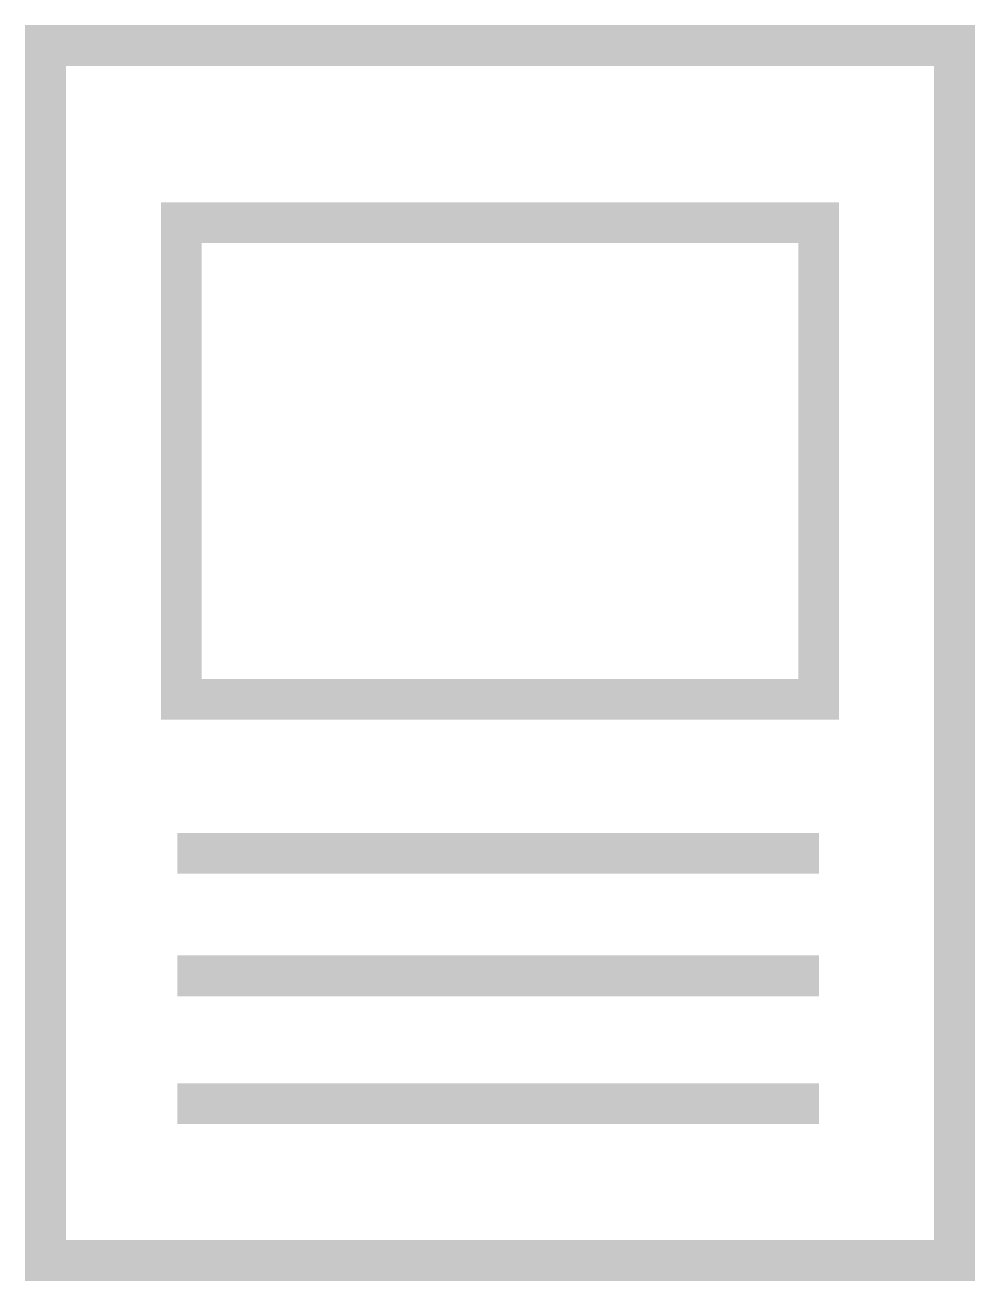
# Model space of a CAD drawing. Header units: inches. Extents: x -8.8 to 8.6, y -10.7 to 12.4.
import ezdxf

# ---------------------------------------------------------------- set-up
doc = ezdxf.new("R2010")
doc.units = ezdxf.units.IN
doc.header["$LTSCALE"] = 48
doc.header["$MEASUREMENT"] = 0

msp = doc.modelspace()

# ---------------------------------------------------------------- linework, layer by layer
at = {"color": 0, "linetype": 'Continuous', "const_width": 0.75}
for points in [[(-8.475, 12.023), (-8.475, -10.323), (8.239, -10.323), (8.239, 12.023), (-8.475, 12.023)], [(-5.977, 0), (5.741, 0), (5.741, 8.765), (-5.977, 8.765), (-5.977, 0)], [(-6.05, -2.836), (5.748, -2.836)], [(-6.05, -5.088), (5.748, -5.088)], [(-6.05, -7.437), (5.748, -7.437)]]:
    msp.add_lwpolyline(points, dxfattribs=at)

doc.saveas('drawing.dxf')
